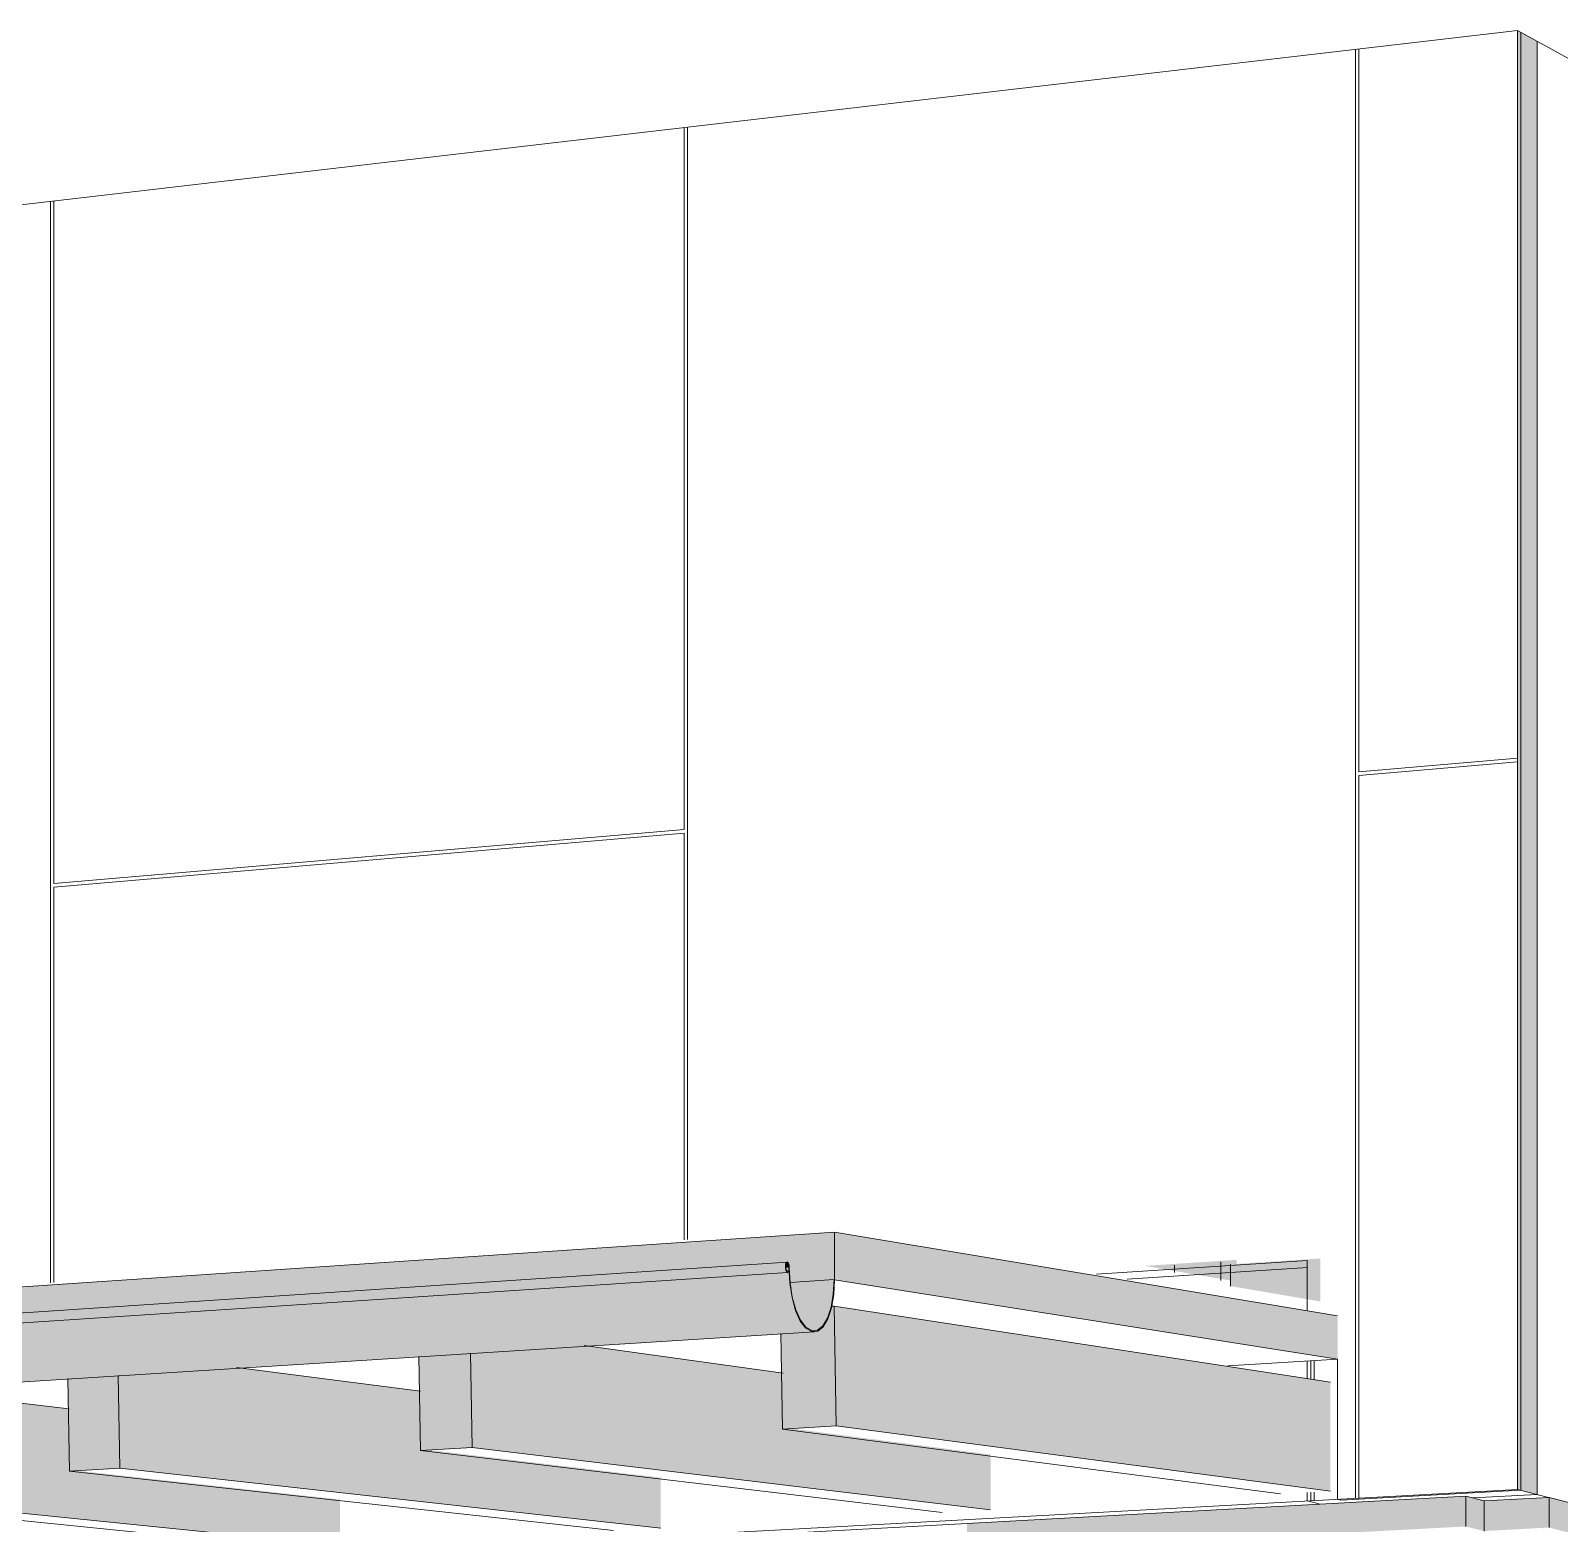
# Model space of a CAD drawing. Header units: inches. Extents: x 30681 to 92461, y -36095 to 66.
# Drawn here: x 30681.908 to 30682.0549, y 60.1205 to 60.264 of the extents above; entities that cross this region are included whole.
import ezdxf

# ---------------------------------------------------------------- set-up
doc = ezdxf.new("R2010")
doc.units = ezdxf.units.IN
doc.header["$MEASUREMENT"] = 0
for name, color, linetype, lineweight in [('A-GLAZ-CURT', 52, 'Continuous', 9), ('A-GLAZ-CWMG', 51, 'Continuous', 9), ('A-ROOF', 132, 'Continuous', 13), ('A-ROOF-OTLN', 132, 'Continuous', 9), ('A-WALL-PATT', 111, 'Continuous', 13), ('L-SITE-WALL', 31, 'Continuous', 13), ('M-EQPM', 50, 'Continuous', 9), ('S-BEAM', 12, 'Continuous', 9)]:
    doc.layers.add(name, color=color, linetype=linetype, lineweight=lineweight)

# ---------------------------------------------------------------- blocks, each defined once
blk = doc.blocks.new('FP_3-Entrance - Clinic')
at = {"layer": 'A-WALL-PATT', "lineweight": 9}
for p, q in [((30682.03097, 60.13442), (30682.03097, 60.13617)), ((30682.03131, 60.13436), (30682.03131, 60.13619)), ((30682.03097, 60.12271), (30682.03097, 60.12353)), ((30682.03131, 60.12273), (30682.03131, 60.12355))]:
    blk.add_line(p, q, dxfattribs=at)
blk = doc.blocks.new('FP_5-Entrance - Clinic')
at = {"layer": 'A-WALL-PATT', "lineweight": 9}
for p, q in [((30682.02233, 60.14389), (30682.02233, 60.14566)), ((30682.01787, 60.14465), (30682.01787, 60.14536))]:
    blk.add_line(p, q, dxfattribs=at)
blk = doc.blocks.new('FP_10-Entrance - Clinic')
at = {"layer": 'A-WALL-PATT', "lineweight": 9}
for p, q in [((30682.03526, 60.12295), (30682.03526, 60.26217)), ((30682.0356, 60.19277), (30682.0356, 60.26221)), ((30681.97077, 60.18721), (30681.97077, 60.25465)), ((30681.97109, 60.1478), (30681.97109, 60.25469)), ((30681.90987, 60.14366), (30681.90987, 60.24756)), ((30681.91018, 60.18202), (30681.91018, 60.24759)), ((30682.05085, 60.19407), (30682.0356, 60.19277)), ((30682.0356, 60.19241), (30682.05085, 60.19371)), ((30682.0356, 60.12297), (30682.0356, 60.19241)), ((30681.97077, 60.18721), (30681.91018, 60.18202)), ((30681.91018, 60.18168), (30681.97077, 60.18686)), ((30681.97077, 60.14778), (30681.97077, 60.18686)), ((30681.91018, 60.14368), (30681.91018, 60.18168))]:
    blk.add_line(p, q, dxfattribs=at)

msp = doc.modelspace()

# ---------------------------------------------------------------- hatches: boundary and pattern name
at = {"layer": 'A-GLAZ-CWMG'}
for points in [[(30681.99795, 60.11769), (30682.04586, 60.12024), (30682.04586, 60.12314), (30681.99795, 60.12053)], [(30682.04762, 60.1198), (30682.04762, 60.1227), (30682.04586, 60.12314), (30682.04586, 60.12024), (30682.04629, 60.12013)], [(30682.04762, 60.1198), (30682.05387, 60.12014), (30682.05387, 60.12303), (30682.04762, 60.1227), (30682.04762, 60.12015)], [(30682.07075, 60.11587), (30682.07075, 60.11867), (30682.05387, 60.12303), (30682.05387, 60.12013), (30682.07028, 60.11599)]]:
    msp.add_hatch(color=256, dxfattribs=at).paths.add_polyline_path(points, flags=0)
at = {"layer": 'A-ROOF'}
h = msp.add_hatch(color=256, dxfattribs=at)
h.paths.add_polyline_path([(30681.98066, 60.14556), (30681.9807, 60.14556), (30681.98067, 60.14558)], flags=0)
h.paths.add_polyline_path([(30681.98084, 60.14523), (30681.98085, 60.14513), (30681.98088, 60.14514), (30681.98085, 60.14522)], flags=0)
h.paths.add_polyline_path([(30681.98083, 60.14533), (30681.98085, 60.14524), (30681.98088, 60.14525), (30681.98084, 60.14531)], flags=0)
h.paths.add_polyline_path([(30681.67177, 60.12517), (30681.9807, 60.14566), (30681.9808, 60.14557), (30681.98074, 60.14554), (30681.98082, 60.14537), (30681.98084, 60.14535), (30681.98087, 60.14533), (30681.98089, 60.14512), (30681.98098, 60.14369), (30681.9852, 60.14396), (30681.9852, 60.14852), (30681.67177, 60.12736), (30681.67177, 60.12559)], flags=0)
h.paths.add_polyline_path([(30681.98086, 60.14537), (30681.98081, 60.14541), (30681.98083, 60.14548), (30681.98085, 60.14541)], flags=0)
h.paths.add_polyline_path([(30681.98083, 60.14548), (30681.98078, 60.14548), (30681.98081, 60.14554), (30681.98083, 60.14548)], flags=0)
h.paths.add_polyline_path([(30681.98074, 60.14554), (30681.98074, 60.14561), (30681.9807, 60.14556)], flags=0)
h.paths.add_polyline_path([(30681.9806, 60.14556), (30681.98062, 60.14558), (30681.9806, 60.14556)], flags=0)
msp.add_hatch(color=256, dxfattribs=at).paths.add_polyline_path([(30682.03354, 60.13633), (30682.03354, 60.14049), (30681.9852, 60.14852), (30681.9852, 60.14395), (30682.0312, 60.1367)], flags=0)
at = {"layer": 'A-ROOF-OTLN'}
for points in [[(30681.6657, 60.1239), (30681.98065, 60.14467), (30681.98056, 60.14478), (30681.9805, 60.14499), (30681.98048, 60.14524), (30681.98051, 60.14546), (30681.98058, 60.14561), (30681.98063, 60.14564), (30681.66554, 60.12471), (30681.66544, 60.12459), (30681.6654, 60.12439), (30681.66542, 60.12418), (30681.66551, 60.124), (30681.66563, 60.12391)], [(30681.98302, 60.13906), (30681.98359, 60.13911), (30681.98411, 60.13955), (30681.98456, 60.14035), (30681.98491, 60.14151), (30681.9851, 60.14268), (30681.98516, 60.14396), (30681.98096, 60.14367), (30681.98119, 60.14226), (30681.98154, 60.14101), (30681.98202, 60.14), (30681.98247, 60.13939), (30681.98301, 60.13907)]]:
    msp.add_hatch(color=256, dxfattribs=at).paths.add_polyline_path(points, flags=0)
h = msp.add_hatch(color=256, dxfattribs=at)
h.paths.add_polyline_path([(30681.98086, 60.1451), (30681.98086, 60.14523), (30681.98082, 60.14521)], flags=0)
h.paths.add_polyline_path([(30681.98302, 60.13896), (30681.98359, 60.139), (30681.98411, 60.13942), (30681.98456, 60.14019), (30681.98491, 60.14125), (30681.98513, 60.14268), (30681.9852, 60.14395), (30681.98516, 60.14396), (30681.98509, 60.14257), (30681.98488, 60.14131), (30681.98454, 60.14027), (30681.98409, 60.13951), (30681.98358, 60.1391), (30681.98302, 60.13906), (30681.98246, 60.13938), (30681.98194, 60.14006), (30681.9815, 60.14105), (30681.98115, 60.14228), (30681.98094, 60.14366), (30681.98086, 60.1451), (30681.98082, 60.14511), (30681.9809, 60.14364), (30681.98112, 60.14224), (30681.98147, 60.14099), (30681.98192, 60.13998), (30681.98245, 60.13929)], flags=0)
h.paths.add_polyline_path([(30681.9807, 60.14466), (30681.98075, 60.14468), (30681.98073, 60.14477)], flags=0)
h.paths.add_polyline_path([(30681.98065, 60.14467), (30681.98065, 60.14477), (30681.9806, 60.14471)], flags=0)
h.paths.add_polyline_path([(30681.9807, 60.14466), (30681.98069, 60.14476), (30681.98065, 60.14467)], flags=0)
h.paths.add_polyline_path([(30681.98075, 60.14468), (30681.98079, 60.14473), (30681.98076, 60.14481)], flags=0)
h.paths.add_polyline_path([(30681.9806, 60.14471), (30681.98061, 60.14481), (30681.98056, 60.14478)], flags=0)
h.paths.add_polyline_path([(30681.98056, 60.14478), (30681.98058, 60.14486), (30681.98052, 60.14488)], flags=0)
h.paths.add_polyline_path([(30681.98048, 60.14511), (30681.98052, 60.14513), (30681.98048, 60.14524)], flags=0)
h.paths.add_polyline_path([(30681.9805, 60.14499), (30681.98053, 60.14503), (30681.98048, 60.14511)], flags=0)
h.paths.add_polyline_path([(30681.98052, 60.14488), (30681.98055, 60.14494), (30681.9805, 60.14499)], flags=0)
h.paths.add_polyline_path([(30681.98081, 60.14545), (30681.98077, 60.14554), (30681.98075, 60.14546)], flags=0)
h.paths.add_polyline_path([(30681.98084, 60.14535), (30681.98081, 60.14545), (30681.98078, 60.14539)], flags=0)
h.paths.add_polyline_path([(30681.98086, 60.14523), (30681.98084, 60.14535), (30681.9808, 60.14531)], flags=0)
h.paths.add_polyline_path([(30681.98052, 60.14523), (30681.98049, 60.14536), (30681.98048, 60.14524)], flags=0)
h.paths.add_polyline_path([(30681.98051, 60.14546), (30681.98054, 60.1454), (30681.98054, 60.14555)], flags=0)
h.paths.add_polyline_path([(30681.98053, 60.14532), (30681.98051, 60.14546), (30681.98049, 60.14536)], flags=0)
h.paths.add_polyline_path([(30681.98057, 60.14547), (30681.98058, 60.14561), (30681.98054, 60.14555)], flags=0)
h.paths.add_polyline_path([(30681.98073, 60.1456), (30681.98068, 60.14564), (30681.98068, 60.14554)], flags=0)
h.paths.add_polyline_path([(30681.98072, 60.14551), (30681.98077, 60.14554), (30681.98073, 60.1456)], flags=0)
h.paths.add_polyline_path([(30681.98063, 60.14564), (30681.98064, 60.14554), (30681.98068, 60.14564)], flags=0)
h.paths.add_polyline_path([(30681.9806, 60.14552), (30681.98063, 60.14564), (30681.98058, 60.14561)], flags=0)
h = msp.add_hatch(color=256, dxfattribs=at)
h.paths.add_polyline_path([(30681.98061, 60.14475), (30681.98065, 60.14477), (30681.98063, 60.1448), (30681.98061, 60.14477), (30681.98061, 60.14477)], flags=0)
h.paths.add_polyline_path([(30681.98065, 60.14476), (30681.98073, 60.14477), (30681.98072, 60.14481), (30681.98065, 60.14481), (30681.98065, 60.14477)], flags=0)
h.paths.add_polyline_path([(30681.9805, 60.14509), (30681.98082, 60.14511), (30681.98078, 60.14539), (30681.98072, 60.14551), (30681.98063, 60.14554), (30681.98057, 60.14552), (30681.98054, 60.14553), (30681.98054, 60.14552), (30681.98052, 60.14545), (30681.98052, 60.14541), (30681.98051, 60.14534), (30681.9805, 60.14532), (30681.98049, 60.14524), (30681.98049, 60.14521), (30681.9805, 60.14512), (30681.9805, 60.14509)], flags=0)
h = msp.add_hatch(color=256, dxfattribs=at)
h.paths.add_polyline_path([(30681.98069, 60.14476), (30681.98065, 60.14476), (30681.98068, 60.14473)], flags=0)
h.paths.add_polyline_path([(30681.66883, 60.11909), (30681.98302, 60.13896), (30681.98245, 60.13929), (30681.98192, 60.13998), (30681.98147, 60.14099), (30681.98112, 60.14224), (30681.9809, 60.14364), (30681.98082, 60.14511), (30681.98051, 60.14507), (30681.98051, 60.14501), (30681.98051, 60.14498), (30681.98054, 60.14492), (30681.98055, 60.14487), (30681.98058, 60.14487), (30681.98058, 60.1448), (30681.98075, 60.1448), (30681.98069, 60.14474), (30681.98068, 60.14466), (30681.6659, 60.1239), (30681.66597, 60.12304), (30681.66626, 60.12184), (30681.66673, 60.12078), (30681.66743, 60.11987), (30681.66806, 60.11936)], flags=0)
h.paths.add_polyline_path([(30681.98075, 60.14468), (30681.98078, 60.14475), (30681.98078, 60.14472), (30681.98075, 60.14469)], flags=0)
h.paths.add_polyline_path([(30681.9807, 60.14466), (30681.98073, 60.14477), (30681.98073, 60.14467), (30681.98072, 60.14467)], flags=0)
at = {"layer": 'L-SITE-WALL'}
msp.add_hatch(color=256, dxfattribs=at).paths.add_polyline_path([(30682.05272, 60.12332), (30682.05272, 60.26295), (30682.05085, 60.26398), (30682.05085, 60.1238), (30682.05243, 60.12339)], flags=0)
at = {"layer": 'M-EQPM'}
msp.add_hatch(color=256, dxfattribs=at).paths.add_polyline_path([(30682.0319, 60.14186), (30682.0319, 60.14599), (30682.02325, 60.14543), (30682.02325, 60.14334), (30682.03109, 60.142)], flags=0)
at = {"layer": 'S-BEAM'}
for points in [[(30682.02385, 60.14377), (30682.02385, 60.14586), (30682.01503, 60.14528)], [(30681.98021, 60.1296), (30681.98535, 60.1299), (30681.98513, 60.14142), (30681.98494, 60.14141), (30681.98488, 60.14116), (30681.98455, 60.14015), (30681.9841, 60.13942), (30681.98359, 60.13901), (30681.98115, 60.13885), (30681.98006, 60.13878), (30681.98021, 60.12971)], [(30682.03285, 60.12363), (30682.03285, 60.13412), (30681.98516, 60.14142), (30681.98535, 60.1299), (30682.0312, 60.12385)], [(30681.94541, 60.12755), (30681.95039, 60.12784), (30681.95023, 60.1369), (30681.94525, 60.13658), (30681.94537, 60.12975)], [(30682.00021, 60.12184), (30682.00021, 60.12715), (30681.98037, 60.12974), (30681.98028, 60.13496), (30681.96116, 60.13764), (30681.95023, 60.1369), (30681.95039, 60.12784), (30681.9966, 60.12227)], [(30681.9685, 60.12009), (30681.9685, 60.12493), (30681.94552, 60.12767), (30681.94543, 60.13325), (30681.92775, 60.13552), (30681.91636, 60.13475), (30681.91652, 60.12584), (30681.96198, 60.12082)], [(30681.9117, 60.12556), (30681.91652, 60.12584), (30681.91636, 60.13475), (30681.91153, 60.13445), (30681.91162, 60.12978)], [(30681.93768, 60.1184), (30681.93768, 60.12283), (30681.91177, 60.12567), (30681.91167, 60.13153), (30681.89535, 60.13347), (30681.88353, 60.13268), (30681.8837, 60.1239), (30681.92957, 60.11923)]]:
    msp.add_hatch(color=256, dxfattribs=at).paths.add_polyline_path(points, flags=0)

# ---------------------------------------------------------------- linework, layer by layer
at = {"layer": 'A-GLAZ-CWMG'}
for p, q in [((30682.04586, 60.12314), (30681.99795, 60.12053)), ((30682.04586, 60.12314), (30682.04586, 60.12024)), ((30682.04762, 60.1227), (30682.04586, 60.12314)), ((30682.05387, 60.12303), (30682.04762, 60.1227)), ((30682.04762, 60.1227), (30682.04762, 60.1198)), ((30682.05387, 60.12013), (30682.05387, 60.12303)), ((30682.07075, 60.11867), (30682.05387, 60.12303)), ((30681.99795, 60.12053), (30681.95082, 60.11797))]:
    msp.add_line(p, q, dxfattribs=at)
at = {"layer": 'A-ROOF'}
for p, q in [((30681.67177, 60.12736), (30681.9852, 60.14852)), ((30681.9852, 60.14852), (30682.03354, 60.14049)), ((30681.9852, 60.14852), (30681.9852, 60.14395)), ((30682.03354, 60.13633), (30681.9852, 60.14395))]:
    msp.add_line(p, q, dxfattribs=at)
at = {"layer": 'A-ROOF-OTLN'}
for p, q in [((30681.66562, 60.12474), (30681.98064, 60.14564)), ((30681.98069, 60.14466), (30681.66569, 60.1239)), ((30681.98076, 60.14481), (30681.98056, 60.1448)), ((30681.98076, 60.14481), (30681.98073, 60.14477)), ((30681.98079, 60.14473), (30681.98076, 60.14481)), ((30681.98516, 60.14396), (30681.98096, 60.14369)), ((30681.9852, 60.14395), (30681.98516, 60.14396)), ((30681.98329, 60.13893), (30681.6692, 60.11908))]:
    msp.add_line(p, q, dxfattribs=at)
for points in [[(30681.98086, 60.1451, 0), (30681.98086, 60.14523, 0), (30681.98084, 60.14535, 0), (30681.98081, 60.14545, 0), (30681.98077, 60.14554, 0), (30681.98073, 60.1456, 0), (30681.98068, 60.14564, 0), (30681.98063, 60.14564, 0), (30681.98058, 60.14561, 0), (30681.98054, 60.14555, 0), (30681.98051, 60.14546, 0), (30681.98049, 60.14536, 0), (30681.98048, 60.14524, 0), (30681.98048, 60.14511, 0), (30681.9805, 60.14499, 0), (30681.98052, 60.14488, 0), (30681.98056, 60.14478, 0), (30681.9806, 60.14471, 0), (30681.98065, 60.14467, 0), (30681.9807, 60.14466, 0), (30681.98075, 60.14468, 0), (30681.98079, 60.14473, 0)], [(30681.98069, 60.14476, 0), (30681.98069, 60.14476, 0), (30681.98065, 60.14477, 0), (30681.98061, 60.14481, 0), (30681.98058, 60.14486, 0), (30681.98055, 60.14494, 0), (30681.98053, 60.14503, 0), (30681.98052, 60.14513, 0), (30681.98052, 60.14523, 0), (30681.98053, 60.14532, 0), (30681.98054, 60.1454, 0), (30681.98057, 60.14547, 0), (30681.9806, 60.14552, 0), (30681.98064, 60.14554, 0), (30681.98065, 60.14554, 0)], [(30681.98068, 60.14554, 0), (30681.98072, 60.14551, 0), (30681.98075, 60.14546, 0), (30681.98078, 60.14539, 0), (30681.9808, 60.14531, 0), (30681.98082, 60.14521, 0), (30681.98082, 60.14511, 0)], [(30681.98082, 60.14511, 0), (30681.9809, 60.14364, 0), (30681.98112, 60.14224, 0), (30681.98147, 60.14099, 0), (30681.98192, 60.13998, 0), (30681.98245, 60.13929, 0), (30681.98302, 60.13896, 0), (30681.98359, 60.139, 0), (30681.98411, 60.13942, 0), (30681.98456, 60.14019, 0), (30681.98491, 60.14125, 0), (30681.98513, 60.14254, 0), (30681.9852, 60.14395, 0)], [(30681.98516, 60.14396, 0), (30681.98509, 60.14257, 0), (30681.98488, 60.14131, 0), (30681.98454, 60.14027, 0), (30681.98409, 60.13951, 0), (30681.98358, 60.1391, 0), (30681.98302, 60.13906, 0), (30681.98246, 60.13938, 0), (30681.98194, 60.14006, 0), (30681.9815, 60.14105, 0), (30681.98115, 60.14228, 0), (30681.98094, 60.14366, 0), (30681.98086, 60.1451, 0)]]:
    msp.add_polyline3d(points, dxfattribs=at)
at = {"layer": 'L-SITE-WALL'}
for p, q in [((30682.05085, 60.26398), (30681.55011, 60.20564)), ((30682.26195, 60.14766), (30682.05085, 60.26398)), ((30682.05085, 60.1238), (30682.05085, 60.26398)), ((30682.05116, 60.26381), (30682.05116, 60.12372)), ((30682.05272, 60.26295), (30682.05272, 60.12332)), ((30682.01039, 60.14448), (30682.03062, 60.14579)), ((30682.03062, 60.14579), (30682.03062, 60.14099)), ((30682.03064, 60.14511), (30682.01332, 60.14399)), ((30682.03354, 60.13633), (30682.02299, 60.13569)), ((30682.03062, 60.13615), (30682.03062, 60.13447)), ((30682.03354, 60.12285), (30682.03354, 60.13633)), ((30681.7422, 60.10693), (30682.05085, 60.1238)), ((30682.03062, 60.12351), (30682.03062, 60.12269)), ((30682.03386, 60.12277), (30682.05116, 60.12372)), ((30682.05085, 60.1238), (30682.0538, 60.12304)), ((30682.03179, 60.12241), (30682.03062, 60.12269)), ((30682.03386, 60.12277), (30682.03354, 60.12285)), ((30682.05272, 60.12332), (30682.04654, 60.12298))]:
    msp.add_line(p, q, dxfattribs=at)
at = {"layer": 'M-EQPM'}
msp.add_line((30682.02325, 60.14334), (30682.02325, 60.14543), dxfattribs=at)
at = {"layer": 'S-BEAM'}
for p, q in [((30681.98516, 60.14142), (30681.98494, 60.14141)), ((30681.98535, 60.1299), (30681.98516, 60.14142)), ((30681.98516, 60.14142), (30682.03285, 60.13412)), ((30681.98006, 60.13879), (30681.98021, 60.1296)), ((30681.95039, 60.12784), (30681.95023, 60.1369)), ((30681.96116, 60.13764), (30681.98028, 60.13496)), ((30681.92775, 60.13552), (30681.94543, 60.13325)), ((30681.94525, 60.13658), (30681.94541, 60.12755)), ((30681.91153, 60.13445), (30681.9117, 60.12556)), ((30681.91652, 60.12584), (30681.91636, 60.13475)), ((30681.89535, 60.13347), (30681.91167, 60.13153)), ((30681.98021, 60.1296), (30681.98535, 60.1299)), ((30682.02806, 60.12337), (30681.98021, 60.1296)), ((30682.03285, 60.12363), (30681.98535, 60.1299)), ((30681.94541, 60.12755), (30681.95039, 60.12784)), ((30682.00021, 60.12184), (30681.95039, 60.12784)), ((30681.99555, 60.12158), (30681.94541, 60.12755)), ((30681.9117, 60.12556), (30681.91652, 60.12584)), ((30681.96397, 60.11985), (30681.9117, 60.12556)), ((30681.9685, 60.12009), (30681.91652, 60.12584)), ((30681.93329, 60.11816), (30681.87902, 60.12363)), ((30681.93768, 60.1184), (30681.8837, 60.1239))]:
    msp.add_line(p, q, dxfattribs=at)

# ---------------------------------------------------------------- block references
at = {"layer": 'A-GLAZ-CURT'}
msp.add_blockref('FP_5-Entrance - Clinic', (0, 0), dxfattribs=at)
at = {"layer": 'L-SITE-WALL', "lineweight": 9}
for name in ['FP_10-Entrance - Clinic', 'FP_3-Entrance - Clinic']:
    msp.add_blockref(name, (0, 0), dxfattribs=at)

doc.saveas('drawing.dxf')
